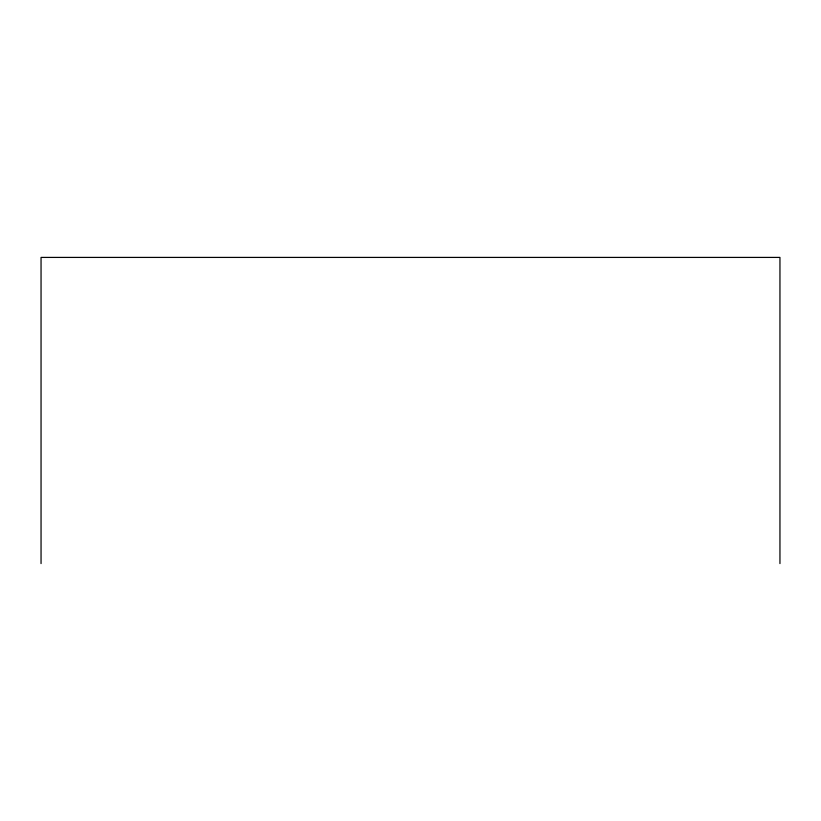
<?xml version="1.0" encoding="UTF-8"?>
<svg xmlns="http://www.w3.org/2000/svg" width="821" height="821" viewBox="0 0 821 821"><rect width="100%" height="100%" fill="white"/><g stroke="black" fill="none" stroke-linecap="round" stroke-linejoin="round"><path stroke-width="1.23" d="M779.95 563.586L779.95 257.414L41.05 257.414L41.05 563.586"/></g></svg>
